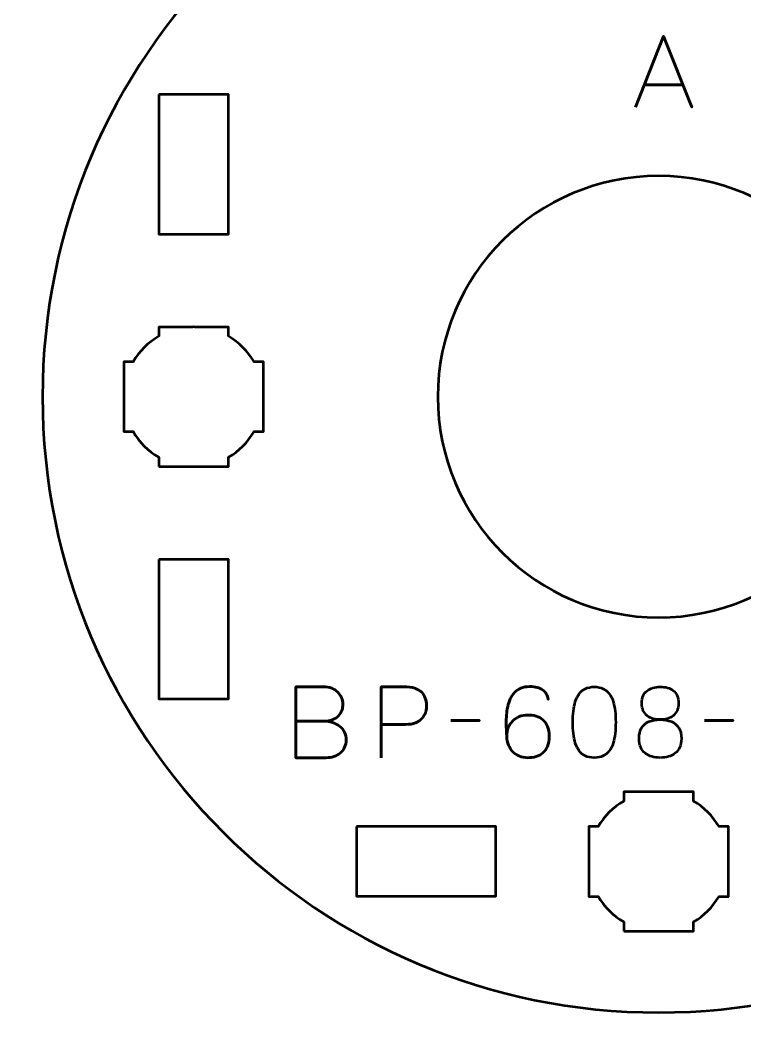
# Model space of a CAD drawing. Header units: centimetres. Extents: x -21 to 0, y -29.7 to 0.
# Drawn here: x -17.045 to -13.93, y -22.825 to -18.431 of the extents above; entities that cross this region are included whole.
import ezdxf

# ---------------------------------------------------------------- set-up
doc = ezdxf.new("R2010")
doc.units = ezdxf.units.CM
doc.header["$MEASUREMENT"] = 0
doc.layers.add('Layer 1', color=7, linetype='Continuous')

msp = doc.modelspace()

# ---------------------------------------------------------------- linework, layer by layer
at = {"layer": 'Layer 1', "color": 22, "lineweight": 53}
msp.add_open_spline([(-21.00003, -29.19995), (-21.00003, -29.19995), (-21.00003, -0.49992), (-21.00003, -0.49992), (-21.00003, -0.49992), (-21.00003, -0.22295), (-20.77694, 0.00004), (-20.49994, 0.00004), (-20.49994, 0.00004), (-20.49994, 0.00004), (-0.50008, 0.00004), (-0.50008, 0.00004), (-0.50008, 0.00004), (-0.22294, 0.00004), (0.00002, -0.22295), (0.00002, -0.49992), (0.00002, -0.49992), (0.00002, -0.49992), (0.00002, -29.19995), (0.00002, -29.19995), (0.00002, -29.19995), (0.00002, -29.47695), (-0.22294, -29.70004), (-0.50008, -29.70004), (-0.50008, -29.70004), (-0.50008, -29.70004), (-20.49994, -29.70004), (-20.49994, -29.70004), (-20.49994, -29.70004), (-20.77694, -29.70004), (-21.00003, -29.47695), (-21.00003, -29.19995)], degree=3, knots=[0, 0, 0, 0, 0.125, 0.125, 0.125, 0.125, 0.25, 0.25, 0.25, 0.25, 0.375, 0.375, 0.375, 0.375, 0.5, 0.5, 0.5, 0.5, 0.625, 0.625, 0.625, 0.625, 0.75, 0.75, 0.75, 0.75, 0.875, 0.875, 0.875, 0.875, 1, 1, 1, 1], dxfattribs=at)
at = {"layer": 'Layer 1', "color": 114, "lineweight": 53}
msp.add_open_spline([(-14.29994, -17.39996), (-12.83661, -17.39996), (-11.64994, -18.58663), (-11.64994, -20.04996), (-11.64994, -20.04996), (-11.64994, -21.51329), (-12.83661, -22.69996), (-14.29994, -22.69996), (-14.29994, -22.69996), (-15.76327, -22.69996), (-16.94994, -21.51329), (-16.94994, -20.04996), (-16.94994, -20.04996), (-16.94994, -18.58663), (-15.76327, -17.39996), (-14.29994, -17.39996)], degree=3, knots=[0, 0, 0, 0, 0.25, 0.25, 0.25, 0.25, 0.5, 0.5, 0.5, 0.5, 0.75, 0.75, 0.75, 0.75, 1, 1, 1, 1], dxfattribs=at)
at = {"layer": 'Layer 1', "color": 30, "lineweight": 53}
for points, knots in [([(-14.4001, -18.80338), (-14.4001, -18.80338), (-14.27903, -18.49816), (-14.27903, -18.49816), (-14.27903, -18.49816), (-14.27903, -18.49816), (-14.15753, -18.80338), (-14.15753, -18.80338), (-14.15753, -18.80338), (-14.15753, -18.80338), (-14.27903, -18.49816), (-14.27903, -18.49816), (-14.27903, -18.49816), (-14.27903, -18.49816), (-14.4001, -18.80338), (-14.4001, -18.80338)], [0, 0, 0, 0, 0.25, 0.25, 0.25, 0.25, 0.5, 0.5, 0.5, 0.5, 0.75, 0.75, 0.75, 0.75, 1, 1, 1, 1]), ([(-14.362, -18.70728), (-14.362, -18.70728), (-14.19606, -18.70728), (-14.19606, -18.70728), (-14.19606, -18.70728), (-14.19606, -18.70728), (-14.362, -18.70728), (-14.362, -18.70728)], [0, 0, 0, 0, 0.5, 0.5, 0.5, 0.5, 1, 1, 1, 1]), ([(-15.86016, -21.44632), (-15.86016, -21.44632), (-15.7429, -21.44632), (-15.7429, -21.44632), (-15.7429, -21.44632), (-15.72766, -21.44625), (-15.71468, -21.44414), (-15.70374, -21.43997), (-15.70374, -21.43997), (-15.69287, -21.43588), (-15.68406, -21.43031), (-15.67721, -21.42332), (-15.67721, -21.42332), (-15.67037, -21.41634), (-15.66543, -21.40844), (-15.66232, -21.39969), (-15.66232, -21.39969), (-15.65929, -21.39101), (-15.65788, -21.38198), (-15.65823, -21.37267), (-15.65823, -21.37267), (-15.65866, -21.36335), (-15.66063, -21.35432), (-15.66416, -21.3455), (-15.66416, -21.3455), (-15.66762, -21.33668), (-15.67284, -21.32871), (-15.67968, -21.32158), (-15.67968, -21.32158), (-15.68652, -21.31446), (-15.69506, -21.30881), (-15.70543, -21.30465), (-15.70543, -21.30465), (-15.71581, -21.30042), (-15.72801, -21.29823), (-15.74205, -21.29816), (-15.74205, -21.29816), (-15.74205, -21.29816), (-15.86016, -21.29816), (-15.86016, -21.29816), (-15.86016, -21.29816), (-15.86016, -21.29816), (-15.86016, -21.60338), (-15.86016, -21.60338), (-15.86016, -21.60338), (-15.86016, -21.60338), (-15.7302, -21.60338), (-15.7302, -21.60338), (-15.7302, -21.60338), (-15.71806, -21.60338), (-15.70677, -21.60162), (-15.69633, -21.59816), (-15.69633, -21.59816), (-15.68589, -21.59463), (-15.67679, -21.58962), (-15.66889, -21.58292), (-15.66889, -21.58292), (-15.66105, -21.57629), (-15.65492, -21.56824), (-15.65054, -21.55872), (-15.65054, -21.55872), (-15.64617, -21.54919), (-15.64391, -21.5384), (-15.64384, -21.52633), (-15.64384, -21.52633), (-15.64412, -21.5142), (-15.64666, -21.50326), (-15.65153, -21.49346), (-15.65153, -21.49346), (-15.6564, -21.48365), (-15.66317, -21.47525), (-15.67192, -21.4682), (-15.67192, -21.4682), (-15.68067, -21.46121), (-15.69111, -21.45578), (-15.70311, -21.45204), (-15.70311, -21.45204), (-15.7151, -21.4483), (-15.72836, -21.4464), (-15.7429, -21.44632), (-15.7429, -21.44632), (-15.72836, -21.4464), (-15.7151, -21.4483), (-15.70311, -21.45204), (-15.70311, -21.45204), (-15.69111, -21.45578), (-15.68067, -21.46121), (-15.67192, -21.4682), (-15.67192, -21.4682), (-15.66317, -21.47525), (-15.6564, -21.48365), (-15.65153, -21.49346), (-15.65153, -21.49346), (-15.64666, -21.50326), (-15.64412, -21.5142), (-15.64384, -21.52633), (-15.64384, -21.52633), (-15.64391, -21.5384), (-15.64617, -21.54919), (-15.65054, -21.55872), (-15.65054, -21.55872), (-15.65492, -21.56824), (-15.66105, -21.57629), (-15.66889, -21.58292), (-15.66889, -21.58292), (-15.67679, -21.58962), (-15.68589, -21.59463), (-15.69633, -21.59816), (-15.69633, -21.59816), (-15.70677, -21.60162), (-15.71806, -21.60338), (-15.7302, -21.60338), (-15.7302, -21.60338), (-15.7302, -21.60338), (-15.86016, -21.60338), (-15.86016, -21.60338), (-15.86016, -21.60338), (-15.86016, -21.60338), (-15.86016, -21.29816), (-15.86016, -21.29816), (-15.86016, -21.29816), (-15.86016, -21.29816), (-15.74205, -21.29816), (-15.74205, -21.29816), (-15.74205, -21.29816), (-15.72801, -21.29823), (-15.71581, -21.30042), (-15.70543, -21.30465), (-15.70543, -21.30465), (-15.69506, -21.30881), (-15.68652, -21.31446), (-15.67968, -21.32158), (-15.67968, -21.32158), (-15.67284, -21.32871), (-15.66762, -21.33668), (-15.66416, -21.3455), (-15.66416, -21.3455), (-15.66063, -21.35432), (-15.65866, -21.36335), (-15.65823, -21.37267), (-15.65823, -21.37267), (-15.65788, -21.38198), (-15.65929, -21.39101), (-15.66232, -21.39969), (-15.66232, -21.39969), (-15.66543, -21.40844), (-15.67037, -21.41634), (-15.67721, -21.42332), (-15.67721, -21.42332), (-15.68406, -21.43031), (-15.69287, -21.43588), (-15.70374, -21.43997), (-15.70374, -21.43997), (-15.71468, -21.44414), (-15.72766, -21.44625), (-15.7429, -21.44632), (-15.7429, -21.44632), (-15.7429, -21.44632), (-15.86016, -21.44632), (-15.86016, -21.44632)], [0, 0, 0, 0, 0.025, 0.025, 0.025, 0.025, 0.05, 0.05, 0.05, 0.05, 0.075, 0.075, 0.075, 0.075, 0.1, 0.1, 0.1, 0.1, 0.125, 0.125, 0.125, 0.125, 0.15, 0.15, 0.15, 0.15, 0.175, 0.175, 0.175, 0.175, 0.2, 0.2, 0.2, 0.2, 0.225, 0.225, 0.225, 0.225, 0.25, 0.25, 0.25, 0.25, 0.275, 0.275, 0.275, 0.275, 0.3, 0.3, 0.3, 0.3, 0.325, 0.325, 0.325, 0.325, 0.35, 0.35, 0.35, 0.35, 0.375, 0.375, 0.375, 0.375, 0.4, 0.4, 0.4, 0.4, 0.425, 0.425, 0.425, 0.425, 0.45, 0.45, 0.45, 0.45, 0.475, 0.475, 0.475, 0.475, 0.5, 0.5, 0.5, 0.5, 0.525, 0.525, 0.525, 0.525, 0.55, 0.55, 0.55, 0.55, 0.575, 0.575, 0.575, 0.575, 0.6, 0.6, 0.6, 0.6, 0.625, 0.625, 0.625, 0.625, 0.65, 0.65, 0.65, 0.65, 0.675, 0.675, 0.675, 0.675, 0.7, 0.7, 0.7, 0.7, 0.725, 0.725, 0.725, 0.725, 0.75, 0.75, 0.75, 0.75, 0.775, 0.775, 0.775, 0.775, 0.8, 0.8, 0.8, 0.8, 0.825, 0.825, 0.825, 0.825, 0.85, 0.85, 0.85, 0.85, 0.875, 0.875, 0.875, 0.875, 0.9, 0.9, 0.9, 0.9, 0.925, 0.925, 0.925, 0.925, 0.95, 0.95, 0.95, 0.95, 0.975, 0.975, 0.975, 0.975, 1, 1, 1, 1]), ([(-15.49398, -21.60338), (-15.49398, -21.60338), (-15.49398, -21.29816), (-15.49398, -21.29816), (-15.49398, -21.29816), (-15.49398, -21.29816), (-15.39661, -21.29816), (-15.39661, -21.29816), (-15.39661, -21.29816), (-15.37714, -21.29823), (-15.36113, -21.30042), (-15.3485, -21.30465), (-15.3485, -21.30465), (-15.33594, -21.30881), (-15.32606, -21.3146), (-15.31893, -21.32194), (-15.31893, -21.32194), (-15.31181, -21.3292), (-15.30673, -21.33753), (-15.30362, -21.34691), (-15.30362, -21.34691), (-15.30059, -21.3563), (-15.29883, -21.3661), (-15.2984, -21.37648), (-15.2984, -21.37648), (-15.29791, -21.38685), (-15.29911, -21.39701), (-15.30193, -21.40688), (-15.30193, -21.40688), (-15.30482, -21.41676), (-15.30969, -21.42572), (-15.31668, -21.43377), (-15.31668, -21.43377), (-15.32359, -21.44181), (-15.33297, -21.44823), (-15.34476, -21.45296), (-15.34476, -21.45296), (-15.35654, -21.45775), (-15.37114, -21.46015), (-15.38857, -21.46029), (-15.38857, -21.46029), (-15.38857, -21.46029), (-15.49398, -21.46029), (-15.49398, -21.46029), (-15.49398, -21.46029), (-15.49398, -21.46029), (-15.38857, -21.46029), (-15.38857, -21.46029), (-15.38857, -21.46029), (-15.3715, -21.46015), (-15.35703, -21.45775), (-15.34532, -21.45296), (-15.34532, -21.45296), (-15.33354, -21.44823), (-15.32415, -21.44181), (-15.3171, -21.43377), (-15.3171, -21.43377), (-15.31011, -21.42572), (-15.3051, -21.41676), (-15.30214, -21.40688), (-15.30214, -21.40688), (-15.29918, -21.39701), (-15.29791, -21.38685), (-15.2984, -21.37648), (-15.2984, -21.37648), (-15.29883, -21.3661), (-15.30059, -21.3563), (-15.30376, -21.34691), (-15.30376, -21.34691), (-15.30687, -21.33753), (-15.31209, -21.3292), (-15.31922, -21.32194), (-15.31922, -21.32194), (-15.32641, -21.3146), (-15.33629, -21.30881), (-15.34885, -21.30465), (-15.34885, -21.30465), (-15.36148, -21.30042), (-15.37735, -21.29823), (-15.39661, -21.29816), (-15.39661, -21.29816), (-15.39661, -21.29816), (-15.49398, -21.29816), (-15.49398, -21.29816), (-15.49398, -21.29816), (-15.49398, -21.29816), (-15.49398, -21.60338), (-15.49398, -21.60338)], [0, 0, 0, 0, 0.0454545, 0.0454545, 0.0454545, 0.0454545, 0.0909091, 0.0909091, 0.0909091, 0.0909091, 0.1363636, 0.1363636, 0.1363636, 0.1363636, 0.1818182, 0.1818182, 0.1818182, 0.1818182, 0.2272727, 0.2272727, 0.2272727, 0.2272727, 0.2727273, 0.2727273, 0.2727273, 0.2727273, 0.3181818, 0.3181818, 0.3181818, 0.3181818, 0.3636364, 0.3636364, 0.3636364, 0.3636364, 0.4090909, 0.4090909, 0.4090909, 0.4090909, 0.4545455, 0.4545455, 0.4545455, 0.4545455, 0.5, 0.5, 0.5, 0.5, 0.5454545, 0.5454545, 0.5454545, 0.5454545, 0.5909091, 0.5909091, 0.5909091, 0.5909091, 0.6363636, 0.6363636, 0.6363636, 0.6363636, 0.6818182, 0.6818182, 0.6818182, 0.6818182, 0.7272727, 0.7272727, 0.7272727, 0.7272727, 0.7727273, 0.7727273, 0.7727273, 0.7727273, 0.8181818, 0.8181818, 0.8181818, 0.8181818, 0.8636364, 0.8636364, 0.8636364, 0.8636364, 0.9090909, 0.9090909, 0.9090909, 0.9090909, 0.9545455, 0.9545455, 0.9545455, 0.9545455, 1, 1, 1, 1]), ([(-14.95339, -21.51152), (-14.95332, -21.49769), (-14.95107, -21.4852), (-14.94655, -21.47391), (-14.94655, -21.47391), (-14.94211, -21.46269), (-14.93583, -21.45303), (-14.92771, -21.44491), (-14.92771, -21.44491), (-14.91967, -21.43687), (-14.91014, -21.43066), (-14.89928, -21.42629), (-14.89928, -21.42629), (-14.88841, -21.42191), (-14.87649, -21.41973), (-14.86365, -21.41965), (-14.86365, -21.41965), (-14.85074, -21.41958), (-14.83867, -21.42121), (-14.82745, -21.42445), (-14.82745, -21.42445), (-14.81623, -21.42763), (-14.80643, -21.43285), (-14.79789, -21.44005), (-14.79789, -21.44005), (-14.78935, -21.44717), (-14.78265, -21.45663), (-14.77785, -21.46841), (-14.77785, -21.46841), (-14.77306, -21.48019), (-14.77059, -21.49451), (-14.77052, -21.51152), (-14.77052, -21.51152), (-14.77059, -21.52852), (-14.77306, -21.54284), (-14.77785, -21.55463), (-14.77785, -21.55463), (-14.78265, -21.56641), (-14.78935, -21.57586), (-14.79789, -21.58299), (-14.79789, -21.58299), (-14.80643, -21.59019), (-14.81623, -21.59541), (-14.82745, -21.59858), (-14.82745, -21.59858), (-14.83867, -21.60183), (-14.85074, -21.60345), (-14.86365, -21.60338), (-14.86365, -21.60338), (-14.87649, -21.60331), (-14.88827, -21.60112), (-14.89907, -21.59675), (-14.89907, -21.59675), (-14.90979, -21.59237), (-14.9191, -21.58616), (-14.92708, -21.57805), (-14.92708, -21.57805), (-14.93505, -21.57001), (-14.94133, -21.56034), (-14.94584, -21.54905), (-14.94584, -21.54905), (-14.95043, -21.53783), (-14.9529, -21.52535), (-14.95339, -21.51152), (-14.95339, -21.51152), (-14.95368, -21.50453), (-14.95403, -21.49621), (-14.95452, -21.48654), (-14.95452, -21.48654), (-14.95502, -21.4768), (-14.9553, -21.46622), (-14.95537, -21.45486), (-14.95537, -21.45486), (-14.95544, -21.44343), (-14.95509, -21.43165), (-14.95417, -21.41958), (-14.95417, -21.41958), (-14.95332, -21.40745), (-14.95163, -21.39552), (-14.94916, -21.38374), (-14.94916, -21.38374), (-14.94669, -21.37203), (-14.94316, -21.36095), (-14.93851, -21.35058), (-14.93851, -21.35058), (-14.93385, -21.34021), (-14.92785, -21.33104), (-14.92044, -21.32306), (-14.92044, -21.32306), (-14.91297, -21.31509), (-14.90386, -21.30881), (-14.89307, -21.30423), (-14.89307, -21.30423), (-14.88227, -21.29971), (-14.8695, -21.29738), (-14.85476, -21.29731), (-14.85476, -21.29731), (-14.84192, -21.29738), (-14.83105, -21.29865), (-14.82202, -21.30112), (-14.82202, -21.30112), (-14.81299, -21.30359), (-14.80558, -21.30691), (-14.79965, -21.311), (-14.79965, -21.311), (-14.7938, -21.31516), (-14.78914, -21.31968), (-14.78576, -21.32469), (-14.78576, -21.32469), (-14.78237, -21.32963), (-14.77983, -21.33464), (-14.77828, -21.33965), (-14.77828, -21.33965), (-14.77665, -21.34465), (-14.7756, -21.34931), (-14.77517, -21.35362), (-14.77517, -21.35362), (-14.7756, -21.34931), (-14.77665, -21.34465), (-14.77828, -21.33965), (-14.77828, -21.33965), (-14.77983, -21.33464), (-14.78237, -21.32963), (-14.78576, -21.32469), (-14.78576, -21.32469), (-14.78914, -21.31968), (-14.7938, -21.31516), (-14.79965, -21.311), (-14.79965, -21.311), (-14.80558, -21.30691), (-14.81299, -21.30359), (-14.82202, -21.30112), (-14.82202, -21.30112), (-14.83105, -21.29865), (-14.84192, -21.29738), (-14.85476, -21.29731), (-14.85476, -21.29731), (-14.8695, -21.29738), (-14.88227, -21.29971), (-14.89307, -21.30423), (-14.89307, -21.30423), (-14.90386, -21.30881), (-14.91297, -21.31509), (-14.92044, -21.32306), (-14.92044, -21.32306), (-14.92785, -21.33104), (-14.93385, -21.34021), (-14.93851, -21.35058), (-14.93851, -21.35058), (-14.94316, -21.36095), (-14.94669, -21.37203), (-14.94916, -21.38374), (-14.94916, -21.38374), (-14.95163, -21.39552), (-14.95332, -21.40745), (-14.95417, -21.41958), (-14.95417, -21.41958), (-14.95509, -21.43165), (-14.95544, -21.44343), (-14.95537, -21.45486), (-14.95537, -21.45486), (-14.9553, -21.46622), (-14.95502, -21.4768), (-14.95452, -21.48654), (-14.95452, -21.48654), (-14.95403, -21.49621), (-14.95368, -21.50453), (-14.95339, -21.51152), (-14.95339, -21.51152), (-14.9529, -21.52535), (-14.95043, -21.53783), (-14.94584, -21.54905), (-14.94584, -21.54905), (-14.94133, -21.56034), (-14.93505, -21.57001), (-14.92708, -21.57805), (-14.92708, -21.57805), (-14.9191, -21.58616), (-14.90979, -21.59237), (-14.89907, -21.59675), (-14.89907, -21.59675), (-14.88827, -21.60112), (-14.87649, -21.60331), (-14.86365, -21.60338), (-14.86365, -21.60338), (-14.85074, -21.60345), (-14.83867, -21.60183), (-14.82745, -21.59858), (-14.82745, -21.59858), (-14.81623, -21.59541), (-14.80643, -21.59019), (-14.79789, -21.58299), (-14.79789, -21.58299), (-14.78935, -21.57586), (-14.78265, -21.56641), (-14.77785, -21.55463), (-14.77785, -21.55463), (-14.77306, -21.54284), (-14.77059, -21.52852), (-14.77052, -21.51152), (-14.77052, -21.51152), (-14.77059, -21.49451), (-14.77306, -21.48019), (-14.77785, -21.46841), (-14.77785, -21.46841), (-14.78265, -21.45663), (-14.78935, -21.44717), (-14.79789, -21.44005), (-14.79789, -21.44005), (-14.80643, -21.43285), (-14.81623, -21.42763), (-14.82745, -21.42445), (-14.82745, -21.42445), (-14.83867, -21.42121), (-14.85074, -21.41958), (-14.86365, -21.41965), (-14.86365, -21.41965), (-14.87649, -21.41973), (-14.88841, -21.42191), (-14.89928, -21.42629), (-14.89928, -21.42629), (-14.91014, -21.43066), (-14.91967, -21.43687), (-14.92771, -21.44491), (-14.92771, -21.44491), (-14.93583, -21.45303), (-14.94211, -21.46269), (-14.94655, -21.47391), (-14.94655, -21.47391), (-14.95107, -21.4852), (-14.95332, -21.49769), (-14.95339, -21.51152)], [0, 0, 0, 0, 0.0172414, 0.0172414, 0.0172414, 0.0172414, 0.0344828, 0.0344828, 0.0344828, 0.0344828, 0.0517241, 0.0517241, 0.0517241, 0.0517241, 0.0689655, 0.0689655, 0.0689655, 0.0689655, 0.0862069, 0.0862069, 0.0862069, 0.0862069, 0.1034483, 0.1034483, 0.1034483, 0.1034483, 0.1206897, 0.1206897, 0.1206897, 0.1206897, 0.137931, 0.137931, 0.137931, 0.137931, 0.1551724, 0.1551724, 0.1551724, 0.1551724, 0.1724138, 0.1724138, 0.1724138, 0.1724138, 0.1896552, 0.1896552, 0.1896552, 0.1896552, 0.2068966, 0.2068966, 0.2068966, 0.2068966, 0.2241379, 0.2241379, 0.2241379, 0.2241379, 0.2413793, 0.2413793, 0.2413793, 0.2413793, 0.2586207, 0.2586207, 0.2586207, 0.2586207, 0.2758621, 0.2758621, 0.2758621, 0.2758621, 0.2931034, 0.2931034, 0.2931034, 0.2931034, 0.3103448, 0.3103448, 0.3103448, 0.3103448, 0.3275862, 0.3275862, 0.3275862, 0.3275862, 0.3448276, 0.3448276, 0.3448276, 0.3448276, 0.362069, 0.362069, 0.362069, 0.362069, 0.3793103, 0.3793103, 0.3793103, 0.3793103, 0.3965517, 0.3965517, 0.3965517, 0.3965517, 0.4137931, 0.4137931, 0.4137931, 0.4137931, 0.4310345, 0.4310345, 0.4310345, 0.4310345, 0.4482759, 0.4482759, 0.4482759, 0.4482759, 0.4655172, 0.4655172, 0.4655172, 0.4655172, 0.4827586, 0.4827586, 0.4827586, 0.4827586, 0.5, 0.5, 0.5, 0.5, 0.5172414, 0.5172414, 0.5172414, 0.5172414, 0.5344828, 0.5344828, 0.5344828, 0.5344828, 0.5517241, 0.5517241, 0.5517241, 0.5517241, 0.5689655, 0.5689655, 0.5689655, 0.5689655, 0.5862069, 0.5862069, 0.5862069, 0.5862069, 0.6034483, 0.6034483, 0.6034483, 0.6034483, 0.6206897, 0.6206897, 0.6206897, 0.6206897, 0.637931, 0.637931, 0.637931, 0.637931, 0.6551724, 0.6551724, 0.6551724, 0.6551724, 0.6724138, 0.6724138, 0.6724138, 0.6724138, 0.6896552, 0.6896552, 0.6896552, 0.6896552, 0.7068966, 0.7068966, 0.7068966, 0.7068966, 0.7241379, 0.7241379, 0.7241379, 0.7241379, 0.7413793, 0.7413793, 0.7413793, 0.7413793, 0.7586207, 0.7586207, 0.7586207, 0.7586207, 0.7758621, 0.7758621, 0.7758621, 0.7758621, 0.7931034, 0.7931034, 0.7931034, 0.7931034, 0.8103448, 0.8103448, 0.8103448, 0.8103448, 0.8275862, 0.8275862, 0.8275862, 0.8275862, 0.8448276, 0.8448276, 0.8448276, 0.8448276, 0.862069, 0.862069, 0.862069, 0.862069, 0.8793103, 0.8793103, 0.8793103, 0.8793103, 0.8965517, 0.8965517, 0.8965517, 0.8965517, 0.9137931, 0.9137931, 0.9137931, 0.9137931, 0.9310345, 0.9310345, 0.9310345, 0.9310345, 0.9482759, 0.9482759, 0.9482759, 0.9482759, 0.9655172, 0.9655172, 0.9655172, 0.9655172, 0.9827586, 0.9827586, 0.9827586, 0.9827586, 1, 1, 1, 1]), ([(-14.57705, -21.60338), (-14.56224, -21.60331), (-14.54947, -21.6007), (-14.53881, -21.59562), (-14.53881, -21.59562), (-14.52823, -21.59054), (-14.51941, -21.58327), (-14.51236, -21.57403), (-14.51236, -21.57403), (-14.50537, -21.56472), (-14.49987, -21.55371), (-14.49578, -21.54101), (-14.49578, -21.54101), (-14.49175, -21.52831), (-14.48886, -21.51441), (-14.48724, -21.49917), (-14.48724, -21.49917), (-14.48554, -21.48393), (-14.4847, -21.46791), (-14.48477, -21.45098), (-14.48477, -21.45098), (-14.4847, -21.43412), (-14.48554, -21.4181), (-14.48724, -21.40293), (-14.48724, -21.40293), (-14.48886, -21.38776), (-14.49175, -21.37379), (-14.49578, -21.36109), (-14.49578, -21.36109), (-14.49987, -21.34846), (-14.50537, -21.33746), (-14.51236, -21.32807), (-14.51236, -21.32807), (-14.51941, -21.31876), (-14.52823, -21.31149), (-14.53881, -21.30641), (-14.53881, -21.30641), (-14.54947, -21.30126), (-14.56224, -21.29865), (-14.57705, -21.29858), (-14.57705, -21.29858), (-14.59187, -21.29865), (-14.60464, -21.30126), (-14.6153, -21.30641), (-14.6153, -21.30641), (-14.62588, -21.31149), (-14.6347, -21.31876), (-14.64175, -21.32807), (-14.64175, -21.32807), (-14.64874, -21.33746), (-14.65424, -21.34846), (-14.65833, -21.36109), (-14.65833, -21.36109), (-14.66236, -21.37379), (-14.66525, -21.38776), (-14.66687, -21.40293), (-14.66687, -21.40293), (-14.66856, -21.4181), (-14.66941, -21.43412), (-14.66934, -21.45098), (-14.66934, -21.45098), (-14.66941, -21.46791), (-14.66856, -21.48393), (-14.66687, -21.49917), (-14.66687, -21.49917), (-14.66525, -21.51441), (-14.66236, -21.52831), (-14.65833, -21.54101), (-14.65833, -21.54101), (-14.65424, -21.55371), (-14.64874, -21.56472), (-14.64175, -21.57403), (-14.64175, -21.57403), (-14.6347, -21.58327), (-14.62588, -21.59054), (-14.6153, -21.59562), (-14.6153, -21.59562), (-14.60464, -21.6007), (-14.59187, -21.60331), (-14.57705, -21.60338)], [0, 0, 0, 0, 0.05, 0.05, 0.05, 0.05, 0.1, 0.1, 0.1, 0.1, 0.15, 0.15, 0.15, 0.15, 0.2, 0.2, 0.2, 0.2, 0.25, 0.25, 0.25, 0.25, 0.3, 0.3, 0.3, 0.3, 0.35, 0.35, 0.35, 0.35, 0.4, 0.4, 0.4, 0.4, 0.45, 0.45, 0.45, 0.45, 0.5, 0.5, 0.5, 0.5, 0.55, 0.55, 0.55, 0.55, 0.6, 0.6, 0.6, 0.6, 0.65, 0.65, 0.65, 0.65, 0.7, 0.7, 0.7, 0.7, 0.75, 0.75, 0.75, 0.75, 0.8, 0.8, 0.8, 0.8, 0.85, 0.85, 0.85, 0.85, 0.9, 0.9, 0.9, 0.9, 0.95, 0.95, 0.95, 0.95, 1, 1, 1, 1]), ([(-14.57705, -21.60338), (-14.56224, -21.60331), (-14.54947, -21.6007), (-14.53881, -21.59562), (-14.53881, -21.59562), (-14.52823, -21.59054), (-14.51941, -21.58327), (-14.51236, -21.57403), (-14.51236, -21.57403), (-14.50537, -21.56472), (-14.49987, -21.55371), (-14.49578, -21.54101), (-14.49578, -21.54101), (-14.49175, -21.52831), (-14.48886, -21.51441), (-14.48724, -21.49917), (-14.48724, -21.49917), (-14.48554, -21.48393), (-14.4847, -21.46791), (-14.48477, -21.45098), (-14.48477, -21.45098), (-14.4847, -21.43412), (-14.48554, -21.4181), (-14.48724, -21.40293), (-14.48724, -21.40293), (-14.48886, -21.38776), (-14.49175, -21.37379), (-14.49578, -21.36109), (-14.49578, -21.36109), (-14.49987, -21.34846), (-14.50537, -21.33746), (-14.51236, -21.32807), (-14.51236, -21.32807), (-14.51941, -21.31876), (-14.52823, -21.31149), (-14.53881, -21.30641), (-14.53881, -21.30641), (-14.54947, -21.30126), (-14.56224, -21.29865), (-14.57705, -21.29858), (-14.57705, -21.29858), (-14.59187, -21.29865), (-14.60464, -21.30126), (-14.6153, -21.30641), (-14.6153, -21.30641), (-14.62588, -21.31149), (-14.6347, -21.31876), (-14.64175, -21.32807), (-14.64175, -21.32807), (-14.64874, -21.33746), (-14.65424, -21.34846), (-14.65833, -21.36109), (-14.65833, -21.36109), (-14.66236, -21.37379), (-14.66525, -21.38776), (-14.66687, -21.40293), (-14.66687, -21.40293), (-14.66856, -21.4181), (-14.66941, -21.43412), (-14.66934, -21.45098), (-14.66934, -21.45098), (-14.66941, -21.46791), (-14.66856, -21.48393), (-14.66687, -21.49917), (-14.66687, -21.49917), (-14.66525, -21.51441), (-14.66236, -21.52831), (-14.65833, -21.54101), (-14.65833, -21.54101), (-14.65424, -21.55371), (-14.64874, -21.56472), (-14.64175, -21.57403), (-14.64175, -21.57403), (-14.6347, -21.58327), (-14.62588, -21.59054), (-14.6153, -21.59562), (-14.6153, -21.59562), (-14.60464, -21.6007), (-14.59187, -21.60331), (-14.57705, -21.60338)], [0, 0, 0, 0, 0.05, 0.05, 0.05, 0.05, 0.1, 0.1, 0.1, 0.1, 0.15, 0.15, 0.15, 0.15, 0.2, 0.2, 0.2, 0.2, 0.25, 0.25, 0.25, 0.25, 0.3, 0.3, 0.3, 0.3, 0.35, 0.35, 0.35, 0.35, 0.4, 0.4, 0.4, 0.4, 0.45, 0.45, 0.45, 0.45, 0.5, 0.5, 0.5, 0.5, 0.55, 0.55, 0.55, 0.55, 0.6, 0.6, 0.6, 0.6, 0.65, 0.65, 0.65, 0.65, 0.7, 0.7, 0.7, 0.7, 0.75, 0.75, 0.75, 0.75, 0.8, 0.8, 0.8, 0.8, 0.85, 0.85, 0.85, 0.85, 0.9, 0.9, 0.9, 0.9, 0.95, 0.95, 0.95, 0.95, 1, 1, 1, 1]), ([(-14.29342, -21.43955), (-14.28256, -21.43955), (-14.2724, -21.43828), (-14.26287, -21.43574), (-14.26287, -21.43574), (-14.25342, -21.43313), (-14.24509, -21.42904), (-14.23783, -21.42346), (-14.23783, -21.42346), (-14.23063, -21.41789), (-14.22499, -21.41062), (-14.22089, -21.40166), (-14.22089, -21.40166), (-14.2168, -21.39277), (-14.21476, -21.38198), (-14.21469, -21.36928), (-14.21469, -21.36928), (-14.21476, -21.35658), (-14.21673, -21.34571), (-14.22061, -21.33668), (-14.22061, -21.33668), (-14.22449, -21.32765), (-14.23, -21.32024), (-14.23705, -21.31453), (-14.23705, -21.31453), (-14.24411, -21.30888), (-14.25243, -21.30472), (-14.26203, -21.30211), (-14.26203, -21.30211), (-14.27155, -21.2995), (-14.28207, -21.29837), (-14.29342, -21.29858), (-14.29342, -21.29858), (-14.30478, -21.29872), (-14.3153, -21.30021), (-14.32482, -21.30282), (-14.32482, -21.30282), (-14.33442, -21.3055), (-14.34274, -21.30959), (-14.3498, -21.31516), (-14.3498, -21.31516), (-14.35685, -21.32074), (-14.36236, -21.328), (-14.36624, -21.33689), (-14.36624, -21.33689), (-14.37012, -21.34585), (-14.37209, -21.35658), (-14.37216, -21.36928), (-14.37216, -21.36928), (-14.37209, -21.38198), (-14.37005, -21.39277), (-14.36595, -21.40166), (-14.36595, -21.40166), (-14.36186, -21.41062), (-14.35622, -21.41789), (-14.34895, -21.42346), (-14.34895, -21.42346), (-14.34175, -21.42904), (-14.33343, -21.43313), (-14.32397, -21.43574), (-14.32397, -21.43574), (-14.31445, -21.43828), (-14.30429, -21.43955), (-14.29342, -21.43955)], [0, 0, 0, 0, 0.0625, 0.0625, 0.0625, 0.0625, 0.125, 0.125, 0.125, 0.125, 0.1875, 0.1875, 0.1875, 0.1875, 0.25, 0.25, 0.25, 0.25, 0.3125, 0.3125, 0.3125, 0.3125, 0.375, 0.375, 0.375, 0.375, 0.4375, 0.4375, 0.4375, 0.4375, 0.5, 0.5, 0.5, 0.5, 0.5625, 0.5625, 0.5625, 0.5625, 0.625, 0.625, 0.625, 0.625, 0.6875, 0.6875, 0.6875, 0.6875, 0.75, 0.75, 0.75, 0.75, 0.8125, 0.8125, 0.8125, 0.8125, 0.875, 0.875, 0.875, 0.875, 0.9375, 0.9375, 0.9375, 0.9375, 1, 1, 1, 1]), ([(-14.29342, -21.43955), (-14.28256, -21.43955), (-14.2724, -21.43828), (-14.26287, -21.43574), (-14.26287, -21.43574), (-14.25342, -21.43313), (-14.24509, -21.42904), (-14.23783, -21.42346), (-14.23783, -21.42346), (-14.23063, -21.41789), (-14.22499, -21.41062), (-14.22089, -21.40166), (-14.22089, -21.40166), (-14.2168, -21.39277), (-14.21476, -21.38198), (-14.21469, -21.36928), (-14.21469, -21.36928), (-14.21476, -21.35658), (-14.21673, -21.34571), (-14.22061, -21.33668), (-14.22061, -21.33668), (-14.22449, -21.32765), (-14.23, -21.32024), (-14.23705, -21.31453), (-14.23705, -21.31453), (-14.24411, -21.30888), (-14.25243, -21.30472), (-14.26203, -21.30211), (-14.26203, -21.30211), (-14.27155, -21.2995), (-14.28207, -21.29837), (-14.29342, -21.29858), (-14.29342, -21.29858), (-14.30478, -21.29872), (-14.3153, -21.30021), (-14.32482, -21.30282), (-14.32482, -21.30282), (-14.33442, -21.3055), (-14.34274, -21.30959), (-14.3498, -21.31516), (-14.3498, -21.31516), (-14.35685, -21.32074), (-14.36236, -21.328), (-14.36624, -21.33689), (-14.36624, -21.33689), (-14.37012, -21.34585), (-14.37209, -21.35658), (-14.37216, -21.36928), (-14.37216, -21.36928), (-14.37209, -21.38198), (-14.37005, -21.39277), (-14.36595, -21.40166), (-14.36595, -21.40166), (-14.36186, -21.41062), (-14.35622, -21.41789), (-14.34895, -21.42346), (-14.34895, -21.42346), (-14.34175, -21.42904), (-14.33343, -21.43313), (-14.32397, -21.43574), (-14.32397, -21.43574), (-14.31445, -21.43828), (-14.30429, -21.43955), (-14.29342, -21.43955)], [0, 0, 0, 0, 0.0625, 0.0625, 0.0625, 0.0625, 0.125, 0.125, 0.125, 0.125, 0.1875, 0.1875, 0.1875, 0.1875, 0.25, 0.25, 0.25, 0.25, 0.3125, 0.3125, 0.3125, 0.3125, 0.375, 0.375, 0.375, 0.375, 0.4375, 0.4375, 0.4375, 0.4375, 0.5, 0.5, 0.5, 0.5, 0.5625, 0.5625, 0.5625, 0.5625, 0.625, 0.625, 0.625, 0.625, 0.6875, 0.6875, 0.6875, 0.6875, 0.75, 0.75, 0.75, 0.75, 0.8125, 0.8125, 0.8125, 0.8125, 0.875, 0.875, 0.875, 0.875, 0.9375, 0.9375, 0.9375, 0.9375, 1, 1, 1, 1]), ([(-15.19342, -21.44378), (-15.19342, -21.44378), (-15.07023, -21.44378), (-15.07023, -21.44378), (-15.07023, -21.44378), (-15.07023, -21.44378), (-15.19342, -21.44378), (-15.19342, -21.44378)], [0, 0, 0, 0, 0.5, 0.5, 0.5, 0.5, 1, 1, 1, 1]), ([(-14.29342, -21.60338), (-14.28072, -21.60338), (-14.26887, -21.6019), (-14.25786, -21.59879), (-14.25786, -21.59879), (-14.24686, -21.59569), (-14.23719, -21.59082), (-14.2288, -21.58419), (-14.2288, -21.58419), (-14.22047, -21.57763), (-14.21391, -21.56916), (-14.20918, -21.55872), (-14.20918, -21.55872), (-14.20445, -21.54835), (-14.20206, -21.53586), (-14.20199, -21.52125), (-14.20199, -21.52125), (-14.20213, -21.50185), (-14.20594, -21.48612), (-14.21349, -21.47412), (-14.21349, -21.47412), (-14.22103, -21.46206), (-14.23162, -21.45331), (-14.24524, -21.44774), (-14.24524, -21.44774), (-14.25892, -21.44223), (-14.27494, -21.43948), (-14.29342, -21.43955), (-14.29342, -21.43955), (-14.31184, -21.43948), (-14.32793, -21.44223), (-14.34147, -21.44774), (-14.34147, -21.44774), (-14.35509, -21.45331), (-14.3656, -21.46206), (-14.37308, -21.47412), (-14.37308, -21.47412), (-14.38056, -21.48612), (-14.38437, -21.50185), (-14.38444, -21.52125), (-14.38444, -21.52125), (-14.38437, -21.53586), (-14.38197, -21.54835), (-14.37724, -21.55872), (-14.37724, -21.55872), (-14.37252, -21.56916), (-14.36603, -21.57763), (-14.35763, -21.58419), (-14.35763, -21.58419), (-14.3493, -21.59082), (-14.33971, -21.59569), (-14.3287, -21.59879), (-14.3287, -21.59879), (-14.31777, -21.6019), (-14.30598, -21.60338), (-14.29342, -21.60338)], [0, 0, 0, 0, 0.0714286, 0.0714286, 0.0714286, 0.0714286, 0.1428571, 0.1428571, 0.1428571, 0.1428571, 0.2142857, 0.2142857, 0.2142857, 0.2142857, 0.2857143, 0.2857143, 0.2857143, 0.2857143, 0.3571429, 0.3571429, 0.3571429, 0.3571429, 0.4285714, 0.4285714, 0.4285714, 0.4285714, 0.5, 0.5, 0.5, 0.5, 0.5714286, 0.5714286, 0.5714286, 0.5714286, 0.6428571, 0.6428571, 0.6428571, 0.6428571, 0.7142857, 0.7142857, 0.7142857, 0.7142857, 0.7857143, 0.7857143, 0.7857143, 0.7857143, 0.8571429, 0.8571429, 0.8571429, 0.8571429, 0.9285714, 0.9285714, 0.9285714, 0.9285714, 1, 1, 1, 1]), ([(-14.29342, -21.60338), (-14.28072, -21.60338), (-14.26887, -21.6019), (-14.25786, -21.59879), (-14.25786, -21.59879), (-14.24686, -21.59569), (-14.23719, -21.59082), (-14.2288, -21.58419), (-14.2288, -21.58419), (-14.22047, -21.57763), (-14.21391, -21.56916), (-14.20918, -21.55872), (-14.20918, -21.55872), (-14.20445, -21.54835), (-14.20206, -21.53586), (-14.20199, -21.52125), (-14.20199, -21.52125), (-14.20213, -21.50185), (-14.20594, -21.48612), (-14.21349, -21.47412), (-14.21349, -21.47412), (-14.22103, -21.46206), (-14.23162, -21.45331), (-14.24524, -21.44774), (-14.24524, -21.44774), (-14.25892, -21.44223), (-14.27494, -21.43948), (-14.29342, -21.43955), (-14.29342, -21.43955), (-14.31184, -21.43948), (-14.32793, -21.44223), (-14.34147, -21.44774), (-14.34147, -21.44774), (-14.35509, -21.45331), (-14.3656, -21.46206), (-14.37308, -21.47412), (-14.37308, -21.47412), (-14.38056, -21.48612), (-14.38437, -21.50185), (-14.38444, -21.52125), (-14.38444, -21.52125), (-14.38437, -21.53586), (-14.38197, -21.54835), (-14.37724, -21.55872), (-14.37724, -21.55872), (-14.37252, -21.56916), (-14.36603, -21.57763), (-14.35763, -21.58419), (-14.35763, -21.58419), (-14.3493, -21.59082), (-14.33971, -21.59569), (-14.3287, -21.59879), (-14.3287, -21.59879), (-14.31777, -21.6019), (-14.30598, -21.60338), (-14.29342, -21.60338)], [0, 0, 0, 0, 0.0714286, 0.0714286, 0.0714286, 0.0714286, 0.1428571, 0.1428571, 0.1428571, 0.1428571, 0.2142857, 0.2142857, 0.2142857, 0.2142857, 0.2857143, 0.2857143, 0.2857143, 0.2857143, 0.3571429, 0.3571429, 0.3571429, 0.3571429, 0.4285714, 0.4285714, 0.4285714, 0.4285714, 0.5, 0.5, 0.5, 0.5, 0.5714286, 0.5714286, 0.5714286, 0.5714286, 0.6428571, 0.6428571, 0.6428571, 0.6428571, 0.7142857, 0.7142857, 0.7142857, 0.7142857, 0.7857143, 0.7857143, 0.7857143, 0.7857143, 0.8571429, 0.8571429, 0.8571429, 0.8571429, 0.9285714, 0.9285714, 0.9285714, 0.9285714, 1, 1, 1, 1]), ([(-14.10208, -21.44378), (-14.10208, -21.44378), (-13.97889, -21.44378), (-13.97889, -21.44378), (-13.97889, -21.44378), (-13.97889, -21.44378), (-14.10208, -21.44378), (-14.10208, -21.44378)], [0, 0, 0, 0, 0.5, 0.5, 0.5, 0.5, 1, 1, 1, 1])]:
    msp.add_open_spline(points, degree=3, knots=knots, dxfattribs=at)
at = {"layer": 'Layer 1', "lineweight": 53}
for points, knots in [([(-16.44988, -18.74997), (-16.44988, -18.74997), (-16.14987, -18.74997), (-16.14987, -18.74997), (-16.14987, -18.74997), (-16.14987, -18.74997), (-16.14987, -19.34998), (-16.14987, -19.34998), (-16.14987, -19.34998), (-16.14987, -19.34998), (-16.44988, -19.34998), (-16.44988, -19.34998), (-16.44988, -19.34998), (-16.44988, -19.34998), (-16.44988, -18.74997), (-16.44988, -18.74997)], [0, 0, 0, 0, 0.25, 0.25, 0.25, 0.25, 0.5, 0.5, 0.5, 0.5, 0.75, 0.75, 0.75, 0.75, 1, 1, 1, 1]), ([(-16.44993, -20.35002), (-16.44993, -20.35002), (-16.44993, -20.30984), (-16.44993, -20.30984), (-16.44993, -20.30984), (-16.49547, -20.28351), (-16.53343, -20.24556), (-16.55978, -20.20003), (-16.55978, -20.20003), (-16.55978, -20.20003), (-16.59993, -20.20003), (-16.59993, -20.20003), (-16.59993, -20.20003), (-16.59993, -20.20003), (-16.59993, -20.05151), (-16.59993, -20.05151), (-16.59993, -20.05151), (-16.59993, -20.05151), (-16.59995, -20.04996), (-16.59995, -20.04996), (-16.59995, -20.04996), (-16.59995, -20.04996), (-16.59993, -20.04841), (-16.59993, -20.04841), (-16.59993, -20.04841), (-16.59993, -20.04841), (-16.59993, -19.90002), (-16.59993, -19.90002), (-16.59993, -19.90002), (-16.59993, -19.90002), (-16.55983, -19.90002), (-16.55983, -19.90002), (-16.55983, -19.90002), (-16.53348, -19.85445), (-16.49549, -19.81645), (-16.44993, -19.79009), (-16.44993, -19.79009), (-16.44993, -19.79009), (-16.44993, -19.75001), (-16.44993, -19.75001), (-16.44993, -19.75001), (-16.44993, -19.75001), (-16.30459, -19.75001), (-16.30459, -19.75001), (-16.30459, -19.75001), (-16.30459, -19.75001), (-16.29995, -19.74995), (-16.29995, -19.74995), (-16.29995, -19.74995), (-16.29995, -19.74995), (-16.2953, -19.75001), (-16.2953, -19.75001), (-16.2953, -19.75001), (-16.2953, -19.75001), (-16.14992, -19.75001), (-16.14992, -19.75001), (-16.14992, -19.75001), (-16.14992, -19.75001), (-16.14992, -19.79009), (-16.14992, -19.79009), (-16.14992, -19.79009), (-16.10435, -19.81645), (-16.06638, -19.85445), (-16.04004, -19.90002), (-16.04004, -19.90002), (-16.04004, -19.90002), (-15.99992, -19.90002), (-15.99992, -19.90002), (-15.99992, -19.90002), (-15.99992, -19.90002), (-15.99992, -20.20003), (-15.99992, -20.20003), (-15.99992, -20.20003), (-15.99992, -20.20003), (-16.04009, -20.20003), (-16.04009, -20.20003), (-16.04009, -20.20003), (-16.06643, -20.24556), (-16.10439, -20.28351), (-16.14992, -20.30984), (-16.14992, -20.30984), (-16.14992, -20.30984), (-16.14992, -20.35002), (-16.14992, -20.35002), (-16.14992, -20.35002), (-16.14992, -20.35002), (-16.44993, -20.35002), (-16.44993, -20.35002)], [0, 0, 0, 0, 0.0454545, 0.0454545, 0.0454545, 0.0454545, 0.0909091, 0.0909091, 0.0909091, 0.0909091, 0.1363636, 0.1363636, 0.1363636, 0.1363636, 0.1818182, 0.1818182, 0.1818182, 0.1818182, 0.2272727, 0.2272727, 0.2272727, 0.2272727, 0.2727273, 0.2727273, 0.2727273, 0.2727273, 0.3181818, 0.3181818, 0.3181818, 0.3181818, 0.3636364, 0.3636364, 0.3636364, 0.3636364, 0.4090909, 0.4090909, 0.4090909, 0.4090909, 0.4545455, 0.4545455, 0.4545455, 0.4545455, 0.5, 0.5, 0.5, 0.5, 0.5454545, 0.5454545, 0.5454545, 0.5454545, 0.5909091, 0.5909091, 0.5909091, 0.5909091, 0.6363636, 0.6363636, 0.6363636, 0.6363636, 0.6818182, 0.6818182, 0.6818182, 0.6818182, 0.7272727, 0.7272727, 0.7272727, 0.7272727, 0.7727273, 0.7727273, 0.7727273, 0.7727273, 0.8181818, 0.8181818, 0.8181818, 0.8181818, 0.8636364, 0.8636364, 0.8636364, 0.8636364, 0.9090909, 0.9090909, 0.9090909, 0.9090909, 0.9545455, 0.9545455, 0.9545455, 0.9545455, 1, 1, 1, 1]), ([(-16.44988, -20.74994), (-16.44988, -20.74994), (-16.14987, -20.74994), (-16.14987, -20.74994), (-16.14987, -20.74994), (-16.14987, -20.74994), (-16.14987, -21.34994), (-16.14987, -21.34994), (-16.14987, -21.34994), (-16.14987, -21.34994), (-16.44988, -21.34994), (-16.44988, -21.34994), (-16.44988, -21.34994), (-16.44988, -21.34994), (-16.44988, -20.74994), (-16.44988, -20.74994)], [0, 0, 0, 0, 0.25, 0.25, 0.25, 0.25, 0.5, 0.5, 0.5, 0.5, 0.75, 0.75, 0.75, 0.75, 1, 1, 1, 1]), ([(-14.44993, -22.35002), (-14.44993, -22.35002), (-14.44993, -22.30984), (-14.44993, -22.30984), (-14.44993, -22.30984), (-14.49547, -22.28351), (-14.53343, -22.24556), (-14.55978, -22.20003), (-14.55978, -22.20003), (-14.55978, -22.20003), (-14.59993, -22.20003), (-14.59993, -22.20003), (-14.59993, -22.20003), (-14.59993, -22.20003), (-14.59993, -22.05151), (-14.59993, -22.05151), (-14.59993, -22.05151), (-14.59993, -22.05151), (-14.59995, -22.04996), (-14.59995, -22.04996), (-14.59995, -22.04996), (-14.59995, -22.04996), (-14.59993, -22.04841), (-14.59993, -22.04841), (-14.59993, -22.04841), (-14.59993, -22.04841), (-14.59993, -21.90002), (-14.59993, -21.90002), (-14.59993, -21.90002), (-14.59993, -21.90002), (-14.55983, -21.90002), (-14.55983, -21.90002), (-14.55983, -21.90002), (-14.53348, -21.85445), (-14.49549, -21.81645), (-14.44993, -21.79009), (-14.44993, -21.79009), (-14.44993, -21.79009), (-14.44993, -21.75001), (-14.44993, -21.75001), (-14.44993, -21.75001), (-14.44993, -21.75001), (-14.30459, -21.75001), (-14.30459, -21.75001), (-14.30459, -21.75001), (-14.30459, -21.75001), (-14.29995, -21.74995), (-14.29995, -21.74995), (-14.29995, -21.74995), (-14.29995, -21.74995), (-14.2953, -21.75001), (-14.2953, -21.75001), (-14.2953, -21.75001), (-14.2953, -21.75001), (-14.14992, -21.75001), (-14.14992, -21.75001), (-14.14992, -21.75001), (-14.14992, -21.75001), (-14.14992, -21.79009), (-14.14992, -21.79009), (-14.14992, -21.79009), (-14.10435, -21.81645), (-14.06638, -21.85445), (-14.04004, -21.90002), (-14.04004, -21.90002), (-14.04004, -21.90002), (-13.99992, -21.90002), (-13.99992, -21.90002), (-13.99992, -21.90002), (-13.99992, -21.90002), (-13.99992, -22.20003), (-13.99992, -22.20003), (-13.99992, -22.20003), (-13.99992, -22.20003), (-14.04009, -22.20003), (-14.04009, -22.20003), (-14.04009, -22.20003), (-14.06643, -22.24556), (-14.10439, -22.28351), (-14.14992, -22.30984), (-14.14992, -22.30984), (-14.14992, -22.30984), (-14.14992, -22.35002), (-14.14992, -22.35002), (-14.14992, -22.35002), (-14.14992, -22.35002), (-14.44993, -22.35002), (-14.44993, -22.35002)], [0, 0, 0, 0, 0.0454545, 0.0454545, 0.0454545, 0.0454545, 0.0909091, 0.0909091, 0.0909091, 0.0909091, 0.1363636, 0.1363636, 0.1363636, 0.1363636, 0.1818182, 0.1818182, 0.1818182, 0.1818182, 0.2272727, 0.2272727, 0.2272727, 0.2272727, 0.2727273, 0.2727273, 0.2727273, 0.2727273, 0.3181818, 0.3181818, 0.3181818, 0.3181818, 0.3636364, 0.3636364, 0.3636364, 0.3636364, 0.4090909, 0.4090909, 0.4090909, 0.4090909, 0.4545455, 0.4545455, 0.4545455, 0.4545455, 0.5, 0.5, 0.5, 0.5, 0.5454545, 0.5454545, 0.5454545, 0.5454545, 0.5909091, 0.5909091, 0.5909091, 0.5909091, 0.6363636, 0.6363636, 0.6363636, 0.6363636, 0.6818182, 0.6818182, 0.6818182, 0.6818182, 0.7272727, 0.7272727, 0.7272727, 0.7272727, 0.7727273, 0.7727273, 0.7727273, 0.7727273, 0.8181818, 0.8181818, 0.8181818, 0.8181818, 0.8636364, 0.8636364, 0.8636364, 0.8636364, 0.9090909, 0.9090909, 0.9090909, 0.9090909, 0.9545455, 0.9545455, 0.9545455, 0.9545455, 1, 1, 1, 1]), ([(-15.59993, -21.89989), (-15.59993, -21.89989), (-14.99992, -21.89989), (-14.99992, -21.89989), (-14.99992, -21.89989), (-14.99992, -21.89989), (-14.99992, -22.19989), (-14.99992, -22.19989), (-14.99992, -22.19989), (-14.99992, -22.19989), (-15.59993, -22.19989), (-15.59993, -22.19989), (-15.59993, -22.19989), (-15.59993, -22.19989), (-15.59993, -21.89989), (-15.59993, -21.89989)], [0, 0, 0, 0, 0.25, 0.25, 0.25, 0.25, 0.5, 0.5, 0.5, 0.5, 0.75, 0.75, 0.75, 0.75, 1, 1, 1, 1])]:
    msp.add_open_spline(points, degree=3, knots=knots, dxfattribs=at)
at = {"layer": 'Layer 1', "color": 250, "lineweight": 53}
msp.add_open_spline([(-14.29994, -19.09996), (-13.77535, -19.09996), (-13.34994, -19.52537), (-13.34994, -20.04996), (-13.34994, -20.04996), (-13.34994, -20.57455), (-13.77535, -20.99996), (-14.29994, -20.99996), (-14.29994, -20.99996), (-14.82453, -20.99996), (-15.24994, -20.57455), (-15.24994, -20.04996), (-15.24994, -20.04996), (-15.24994, -19.52537), (-14.82453, -19.09996), (-14.29994, -19.09996)], degree=3, knots=[0, 0, 0, 0, 0.25, 0.25, 0.25, 0.25, 0.5, 0.5, 0.5, 0.5, 0.75, 0.75, 0.75, 0.75, 1, 1, 1, 1], dxfattribs=at)

doc.saveas('drawing.dxf')
